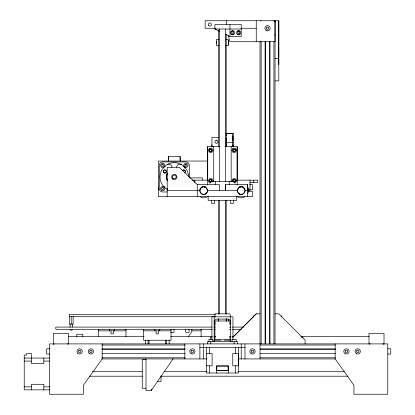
<?xml version="1.0" encoding="UTF-8"?>
<svg xmlns="http://www.w3.org/2000/svg" width="415" height="415" viewBox="0 0 415 415"><rect width="100%" height="100%" fill="white"/><g stroke="black" fill="none" stroke-linecap="round" stroke-linejoin="round"><path stroke-width="0.62" d="M110.992 330.848L110.987 333.857L113.394 333.857L113.394 330.848M156.082 330.848L156.076 333.857L158.483 333.857L158.483 330.848M167.198 196.601L167.198 188.337M197.26 196.601L197.26 184.576L179.223 167.292L167.198 167.292L167.198 190.589L199.817 190.589L199.817 189.842L201.768 186.833L205.529 186.833L207.479 189.842L207.479 190.589A3.834 3.834 0 0 1 203.148 194.391A3.834 3.834 0 0 1 199.947 189.598M207.708 180.561L207.708 146.552L220.012 146.552M225.444 184.576L225.444 190.589L225.444 184.576L247.61 184.576L247.61 190.589L245.058 190.589A3.834 3.834 0 0 1 241.224 194.422A3.834 3.834 0 0 1 237.39 190.589L207.479 190.589M226.206 146.08L226.211 137.899M226.211 135.85L226.206 133.101L226.206 133.36L232.971 133.36L232.971 133.101L232.96 146.837L232.971 142.366L232.971 142.698M232.976 140.752L232.971 142.641L226.206 142.641M232.971 140.576L232.971 133.298L226.206 133.298M237.167 180.561L237.167 146.552L224.857 146.552M247.61 196.601L247.61 184.576M278.797 64.553L278.797 20.75L205.15 20.75L205.15 28.267L215.447 28.267M232.96 144.783L232.965 146.78M229.952 322.258L229.952 324.509M212.516 181.863L213.118 180.821L211.915 178.741L209.513 178.741L208.309 180.821L209.513 182.906L210.711 182.906M146.007 358.726L146.007 390.489L151.268 390.489L173.205 358.659M188.192 336.907L191.849 331.601L191.849 329.349M214.923 324.509L214.923 322.258M229.952 336.233L229.952 338.49M229.926 340.139L230.839 339.237L229.946 340.139L224.126 340.139M233.1 336.964L256.231 313.839L232.675 337.421M241.001 28.267L256.252 28.267M225.324 34.222L229.952 36.53L241.224 36.53L241.224 24.506L214.923 24.506L214.923 29.019L241.224 29.019M219.053 39.539L216.423 39.539L216.423 45.551L219.053 45.551M225.822 39.539L228.447 39.539L228.447 45.551L225.822 45.551M275.041 58.323L278.797 58.323M218.871 137.308L211.925 137.308L211.925 146.972M207.708 161.056L158.406 161.056L158.406 196.601L252.496 196.601L252.496 191.341L247.916 191.341M189.738 177.89L202.37 177.89L202.37 180.146M192.036 180.146L207.977 180.146M236.545 180.146L257.533 180.146L257.533 182.398L250.017 182.398M210.369 181.573L234.501 181.573M234.159 182.906L235.362 182.906L236.566 180.821L235.362 178.741L232.955 178.741L231.757 180.821L232.359 181.863M197.26 184.576L219.431 184.576L219.431 190.589M249.617 184.576L252.496 184.576L252.496 189.842L247.916 189.842M167.183 191.979L162.654 191.979A3.382 3.382 0 0 1 159.272 188.602L159.272 165.305A3.382 3.382 0 0 1 162.654 161.923L185.951 161.923A3.382 3.382 0 0 1 189.333 165.305L189.333 177.599M229.952 313.839L214.923 313.839L214.923 316.842M256.226 313.839L260.013 313.839M275.041 313.839L278.797 313.839L305.103 340.139L305.103 343.9M215.323 314.316L69.352 314.316L69.352 324.089L73.113 324.089L73.113 316.572M69.352 316.572L215.323 316.572M229.952 320.977L214.923 320.977L214.923 339.766L229.952 339.766M211.961 327.093L55.828 327.093L55.828 329.349L211.961 329.349M213.901 327.093L215.198 327.093M229.454 327.093L230.745 327.093M232.431 327.093L243.704 327.093M213.901 329.349L215.198 329.349M229.454 329.349L230.745 329.349M232.431 329.349L241.115 329.349M70.104 330.096L72.36 330.096M98.438 330.848L125.942 330.848M143.528 330.848L171.032 330.848M191.683 330.848L201.093 330.848M170.638 332.353L173.984 332.353L173.984 329.349M68.257 336.477L144.119 336.477M170.7 336.477L212.195 336.477M214.14 336.477L215.437 336.477M229.703 336.477L230.999 336.477M232.296 336.477L233.593 336.477M301.02 336.477L369.096 336.477M212.184 337.136L210.234 337.136L210.234 339.543M214.182 337.136L215.141 337.136M301.274 337.136L303.225 337.136M208.724 339.392L212.859 339.392L212.859 341.644M208.984 340.139L208.927 342.022M213.772 340.139L220.889 340.139M260.013 343.9L49.587 343.9L49.587 394.25L83.405 394.25L83.405 385.234L102.194 358.928L102.194 343.9M260.163 343.9L387.771 343.9L387.771 394.25L353.948 394.25L353.948 385.234L335.164 358.928L335.164 343.9M101.976 345.026L184.966 345.026M260.174 345.026L335.382 345.026M199.89 347.656L244.98 347.656M49.587 348.782L46.584 348.782L46.584 354.042L49.587 354.042M387.771 348.782L390.774 348.782L390.774 354.042L387.771 354.042M101.976 349.01L184.966 349.01M260.174 349.01L335.382 349.01M101.976 349.16L184.966 349.16M260.174 349.16L335.382 349.16M206.54 353.404L212.101 353.404L212.101 365.807L206.54 365.807M101.976 353.668L184.966 353.668M260.174 353.668L335.382 353.668M101.976 357.803L184.966 357.803M260.174 357.803L335.382 357.803M49.587 358.067L24.226 358.067M101.976 358.928L207.007 358.928M237.987 358.928L335.382 358.928M146.007 359.675L142.252 359.675L142.252 388.233L146.007 388.233M24.226 361.071L31.441 361.071M43.84 361.071L49.587 361.071M216.423 370.616L228.447 370.616M92.467 371.705L142.298 371.705M164.299 371.705L207.007 371.705M238.07 371.705L344.201 371.705M89.23 376.213L142.298 376.213M161.062 376.213L348.086 376.213M157.207 381.66L161.041 381.66L161.041 375.907M24.226 386.847L31.441 386.847M43.84 386.847L49.587 386.847M49.587 389.856L24.226 389.856L24.226 355.058L26.633 355.058L26.633 353.554L31.441 353.554L31.441 363.628L43.84 363.628L43.84 358.062M214.923 29.019L219.545 31.327M214.923 336.233L215.048 336.798M228.328 35.602L229.952 41.718L275.041 41.718L275.041 20.75L275.041 80.873L278.797 80.873L278.797 20.75M232.971 140.369L232.976 135.85M211.92 144.783L211.92 146.78M158.406 187.284L158.406 189.842M384.01 344.227L384.01 333.38L368.982 333.38L368.982 343.9M281.806 315.716L281.806 317.034M275.041 80.977L275.041 343.9M273.916 41.474L273.916 343.9M269.932 41.474L269.932 343.9M269.781 41.474L269.781 343.9M265.273 41.474L265.273 343.9M265.123 41.474L265.123 343.9M261.139 41.474L261.139 343.9M260.013 41.474L260.013 358.928M256.252 20.75L256.252 41.718M253.773 180.146L253.773 182.398M253.243 315.716L253.243 317.034M250.017 180.146L250.017 190.667L248.512 190.667A7.288 7.288 0 0 0 247.537 187.02M245.058 190.589L245.058 189.842L243.102 186.833L239.346 186.833L237.39 189.842L237.39 190.589M244.98 343.9L244.98 358.928M241.224 343.9L241.224 358.928M238.329 347.656L238.329 373.018L206.54 373.018L206.54 347.656M237.468 343.9L237.468 341.644L207.407 341.644L207.407 343.9M237.167 146.552L237.167 185.054M236.716 196.601L236.716 200.362L208.159 200.362L208.159 196.601M236.156 341.644L236.156 339.392L232.021 339.392L232.021 341.644M235.326 347.656L235.326 353.404M235.326 365.807L235.326 373.018M234.086 341.644L234.086 343.9M233.375 200.129L233.375 203.366L230.372 203.366L230.372 200.129M232.955 339.735L232.955 316.842L211.915 316.842L211.915 339.735M231.155 146.552L231.155 182.003M230.704 316.842L230.704 341.644M230.175 314.316L230.175 316.572M230.175 320.328L230.175 324.089M229.952 24.506L229.952 36.53M229.241 181.573L229.241 184.576M228.447 40.463L228.447 44.628M228.447 373.018L228.447 365.807L216.423 365.807L216.423 373.018M228.297 319.078L228.297 320.956M226.419 319.078L226.419 320.956M226.383 20.75L226.383 24.506M226.196 34.352L226.196 146.381M226.196 200.134L226.196 314.108M226.196 318.642L226.196 321.231M225.444 29.019L225.444 181.786M225.444 200.559L225.444 313.839M219.431 29.019L219.431 181.786M219.431 200.559L219.431 313.839M218.679 30.466L218.679 146.381M218.679 200.134L218.679 314.108M218.679 318.642L218.679 321.231M216.423 41.339L216.423 43.746M215.629 181.573L215.629 184.576M214.503 200.129L214.503 203.366L211.494 203.366L211.494 200.129M214.171 316.842L214.171 341.644M213.72 146.552L213.72 182.003M210.789 341.644L210.789 343.9M209.549 347.656L209.549 353.404M209.549 365.807L209.549 373.018M207.708 146.552L207.708 185.054M207.708 190.827L207.708 192.114M203.651 343.9L203.651 358.928M201.093 329.349L201.093 336.601M199.89 343.9L199.89 358.928M194.858 180.146L194.858 182.621M189.017 329.349L189.017 332.353L185.666 332.353L185.666 329.349M184.862 343.9L184.862 358.928M180.312 161.056L180.312 156.548L168.288 156.548L168.288 161.056M179.939 156.548L179.939 160.304M171.032 329.349L171.032 340.243L143.528 340.243L143.528 329.349M169.154 340.243L169.154 343.874M168.666 156.548L168.666 160.304M166.524 340.243L166.524 343.812M165.549 340.243L165.549 343.812M159.759 329.349L159.759 330.848M154.8 329.349L154.8 330.848M151.268 389.218L151.268 390.489M149.016 340.243L149.016 343.812M148.036 340.243L148.036 343.812M145.406 340.243L145.406 343.874M125.942 329.349L125.942 336.601M114.67 329.349L114.67 330.848M109.71 329.349L109.71 330.848M98.438 329.349L98.438 336.601M82.818 336.871L82.818 334.241L76.806 334.241L76.806 336.871M72.36 324.089L72.36 327.093M71.235 316.572L71.235 324.089M70.104 324.089L70.104 327.093M68.376 343.9L68.376 333.38L53.348 333.38L53.348 344.227M43.84 389.856L43.84 384.29L31.441 384.29L31.441 389.856M231.539 31.421A1.204 1.204 0 0 1 231.731 31.172M232.27 30.86A1.204 1.204 0 0 1 232.893 30.86M233.432 31.172A1.204 1.204 0 0 1 233.624 31.421M233.624 34.129A1.204 1.204 0 0 1 232.27 34.689M231.731 34.378A1.204 1.204 0 0 1 231.539 34.129M239.756 33.838A1.204 1.204 0 0 1 239.196 34.57M238.905 34.689A1.204 1.204 0 0 1 238.283 34.689M237.992 34.57A1.204 1.204 0 0 1 237.551 34.129M237.551 31.421A1.204 1.204 0 0 1 237.992 30.98M238.283 30.86A1.204 1.204 0 0 1 238.905 30.86M239.196 30.98A1.204 1.204 0 0 1 239.756 31.711M230.704 322.107A3.004 3.004 0 0 0 227.695 319.099L217.175 319.099A3.004 3.004 0 0 0 214.171 322.107M273.916 20.75A1.126 1.126 0 0 1 274.476 20.9M274.891 21.315A1.126 1.126 0 0 1 275.041 21.876M260.573 20.9A1.126 1.126 0 0 1 261.139 20.75M382.884 343.9A1.126 1.126 0 0 1 383.683 344.227M369.309 344.227A1.126 1.126 0 0 1 370.107 343.9M67.251 343.9A1.126 1.126 0 0 1 68.044 344.227M53.675 344.227A1.126 1.126 0 0 1 54.474 343.9M275.041 34.653A1.126 1.126 0 0 1 274.891 35.218M240.212 194.365A3.906 3.906 0 0 1 239.268 193.976M200.938 187.881A3.834 3.834 0 0 1 202.655 186.89M204.642 186.89A3.834 3.834 0 0 1 205.565 187.274M239.31 187.274A3.834 3.834 0 0 1 240.233 186.89M242.215 186.89A3.834 3.834 0 0 1 243.932 187.881M183.15 166.508A2.257 2.257 0 0 1 183.695 166.731M184.519 167.556A2.257 2.257 0 0 1 184.748 168.101M163.858 168.101A2.257 2.257 0 0 1 164.081 167.556M164.911 166.731A2.257 2.257 0 0 1 165.45 166.508M164.911 187.17A2.257 2.257 0 0 1 164.081 186.345M167.162 189.318A14.281 14.281 0 0 1 166.897 164.745A14.281 14.281 0 0 1 188.566 176.334M167.162 164.584A3.196 3.196 0 0 1 171.955 167.354M176.65 167.354A3.196 3.196 0 0 1 181.443 164.584M182.621 170.389A1.577 1.577 0 0 1 184.857 170.389A1.577 1.577 0 0 1 184.857 172.619M167.468 180.899A7.89 7.89 0 0 1 167.468 173.008M247.693 187.647A7.138 7.138 0 0 1 247.693 193.686M244.793 196.85A7.138 7.138 0 0 1 237.655 196.85M240.254 194.298A3.756 3.756 0 0 1 239.346 193.919M239.346 187.414A3.756 3.756 0 0 1 240.254 187.035M207.22 196.85A7.138 7.138 0 0 1 200.077 196.85M205.529 193.919A3.756 3.756 0 0 1 204.621 194.298M204.621 187.035A3.756 3.756 0 0 1 205.529 187.414M182.439 170.752A1.504 1.504 0 0 1 184.8 170.441A1.504 1.504 0 0 1 184.488 172.806M167.395 180.359A7.703 7.703 0 0 1 167.395 173.543M233.521 181.926A1.276 1.276 0 0 1 233.339 179.84A1.276 1.276 0 0 1 235.362 180.385A1.276 1.276 0 0 1 234.159 182.097M210.711 182.097A1.276 1.276 0 0 1 209.513 180.385A1.276 1.276 0 0 1 211.536 179.84A1.276 1.276 0 0 1 211.349 181.926M232.965 145.639L232.965 146.516L232.965 145.639M238.329 353.404L238.329 365.807L232.768 365.807L232.768 353.404L238.329 353.404M232.037 31.836L231.497 32.775L232.037 33.714L233.126 33.714L233.666 32.775L233.126 31.836L232.037 31.836M238.049 31.836L237.51 32.775L238.049 33.714L239.139 33.714L239.678 32.775L239.139 31.836L238.049 31.836M162.109 164.366L161.57 165.305L162.109 166.244L163.194 166.244L163.738 165.305L163.194 164.366L162.109 164.366M162.109 187.658L161.57 188.602L162.109 189.541L163.194 189.541L163.738 188.602L163.194 187.658L162.109 187.658M185.406 164.366L184.867 165.305L185.406 166.244L186.491 166.244L187.035 165.305L186.491 164.366L185.406 164.366M79 350.286L78.347 351.412L79 352.543L80.303 352.543L80.951 351.412L80.303 350.286L79 350.286M266.876 27.136L266.228 28.267L266.876 29.392L268.178 29.392L268.827 28.267L268.178 27.136L266.876 27.136M90.273 350.286L89.619 351.412L90.273 352.543L91.575 352.543L92.223 351.412L91.575 350.286L90.273 350.286M209.513 148.228L208.309 150.308L209.513 152.393L211.915 152.393L213.118 150.308L211.915 148.228L209.513 148.228M232.955 148.228L231.757 150.308L232.955 152.393L235.362 152.393L236.566 150.308L235.362 148.228L232.955 148.228M191.725 350.286L191.076 351.412L191.725 352.543L193.027 352.543L193.675 351.412L193.027 350.286L191.725 350.286M251.848 350.286L251.194 351.412L251.848 352.543L253.15 352.543L253.798 351.412L253.15 350.286L251.848 350.286M345.783 350.286L345.135 351.412L345.783 352.543L347.085 352.543L347.739 351.412L347.085 350.286L345.783 350.286M357.056 350.286L356.407 351.412L357.056 352.543L358.358 352.543L359.011 351.412L358.358 350.286L357.056 350.286M216.433 140.166L214.996 140.991L215.001 142.646L216.433 143.471L217.865 142.646L217.859 140.991L216.428 140.166M228.074 366.18L216.801 366.18L216.801 370.315L228.074 370.315L228.074 366.18M266.212 30.544A2.63 2.63 0 0 0 270.16 28.267A2.63 2.63 0 0 0 266.212 25.989A2.63 2.63 0 0 0 266.212 30.544M208.735 25.621A1.577 1.577 0 0 0 211.375 24.916A1.577 1.577 0 0 0 209.44 22.981A1.577 1.577 0 0 0 208.735 25.621M237.562 34.564A2.065 2.065 0 0 0 240.659 32.775A2.065 2.065 0 0 0 237.562 30.985A2.065 2.065 0 0 0 237.562 34.564M231.549 34.564A2.065 2.065 0 0 0 234.646 32.775A2.065 2.065 0 0 0 231.549 30.985A2.065 2.065 0 0 0 231.549 34.564M191.061 353.694A2.63 2.63 0 0 0 195.009 351.412A2.63 2.63 0 0 0 191.061 349.134A2.63 2.63 0 0 0 191.061 353.694M251.184 353.694A2.63 2.63 0 0 0 255.126 351.412A2.63 2.63 0 0 0 251.184 349.134A2.63 2.63 0 0 0 251.184 353.694M89.064 353.274A2.63 2.63 0 0 0 93.463 352.096A2.63 2.63 0 0 0 90.242 348.875A2.63 2.63 0 0 0 89.064 353.274M77.792 353.274A2.63 2.63 0 0 0 82.191 352.096A2.63 2.63 0 0 0 78.969 348.875A2.63 2.63 0 0 0 77.792 353.274M345.119 353.694A2.63 2.63 0 0 0 349.067 351.412A2.63 2.63 0 0 0 345.119 349.134A2.63 2.63 0 0 0 345.119 353.694M356.392 353.694A2.63 2.63 0 0 0 360.339 351.412A2.63 2.63 0 0 0 356.392 349.134A2.63 2.63 0 0 0 356.392 353.694M161.622 190.392A2.065 2.065 0 0 0 164.719 188.602A2.065 2.065 0 0 0 161.622 186.812A2.065 2.065 0 0 0 161.622 190.392M161.622 167.095A2.065 2.065 0 0 0 164.719 165.305A2.065 2.065 0 0 0 161.622 163.515A2.065 2.065 0 0 0 161.622 167.095M184.919 167.095A2.065 2.065 0 0 0 188.016 165.305A2.065 2.065 0 0 0 184.919 163.515A2.065 2.065 0 0 0 184.919 167.095M233.365 181.62A1.126 1.126 0 0 0 235.248 181.111A1.126 1.126 0 0 0 233.868 179.731A1.126 1.126 0 0 0 233.365 181.62M233.598 151.288A1.126 1.126 0 0 0 235.289 150.308A1.126 1.126 0 0 0 233.598 149.333A1.126 1.126 0 0 0 233.598 151.288M210.151 151.288A1.126 1.126 0 0 0 211.842 150.308A1.126 1.126 0 0 0 210.151 149.333A1.126 1.126 0 0 0 210.151 151.288M209.917 181.62A1.126 1.126 0 0 0 211.8 181.111A1.126 1.126 0 0 0 210.421 179.731A1.126 1.126 0 0 0 209.917 181.62M163.749 172.619A1.577 1.577 0 0 0 166.389 171.914A1.577 1.577 0 0 0 164.454 169.979A1.577 1.577 0 0 0 163.749 172.619M164.112 172.806A1.504 1.504 0 0 0 166.368 171.504A1.504 1.504 0 0 0 164.112 170.202A1.504 1.504 0 0 0 164.112 172.806M233.256 151.216A1.276 1.276 0 0 0 235.393 150.64A1.276 1.276 0 0 0 233.827 149.078A1.276 1.276 0 0 0 233.256 151.216M210.073 151.418A1.276 1.276 0 0 0 211.992 150.308A1.276 1.276 0 0 0 210.073 149.203A1.276 1.276 0 0 0 210.073 151.418M172.988 179.228A2.63 2.63 0 0 0 176.93 176.951A2.63 2.63 0 0 0 172.988 174.674A2.63 2.63 0 0 0 172.988 179.228M172.972 178.279A1.878 1.878 0 0 0 176.116 177.438A1.878 1.878 0 0 0 173.818 175.135A1.878 1.878 0 0 0 172.972 178.279M201.768 193.847A3.756 3.756 0 0 0 207.407 190.589A3.756 3.756 0 0 0 201.768 187.336A3.756 3.756 0 0 0 201.768 193.847M239.346 193.847A3.756 3.756 0 0 0 244.98 190.589A3.756 3.756 0 0 0 239.346 187.336A3.756 3.756 0 0 0 239.346 193.847"/></g></svg>
